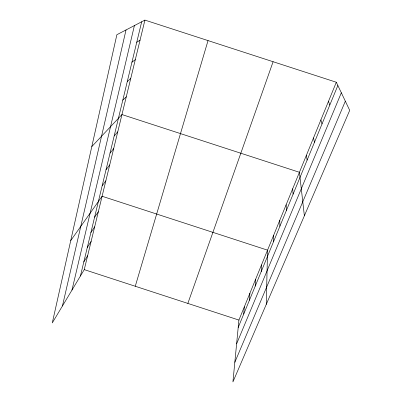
<?xml version="1.0" encoding="UTF-8"?>
<svg xmlns="http://www.w3.org/2000/svg" width="402" height="402" viewBox="0 0 402 402"><rect width="100%" height="100%" fill="white"/><g stroke="black" fill="none" stroke-linecap="round" stroke-linejoin="round"><path stroke-width="0.6" d="M273.551 241.632L273.571 235.436M266.28 304.339L267.546 250.155L102.098 196.256L70.742 240.577M261.225 271.561L261.501 264.908M255.23 286.123L255.627 279.259M249.396 300.289L249.903 293.229M243.718 314.073L244.336 306.826M336.308 82.244L238.914 320.072L232.929 381.9L349.71 110.349L336.308 82.244L144.926 20.1L116.876 34.713L52.29 322.906L84.259 269.621L144.926 20.1M62.436 305.997L126.027 29.949M71.963 290.118L134.404 25.582M80.425 276.013L141.68 21.793M135.268 286.264L208.035 40.592M187.845 303.415L273.104 61.722M238.195 327.489L337.856 85.495M236.607 343.851L341.333 92.782M234.828 362.277L345.338 101.178M83.822 261.918L87.641 255.722M87.314 247.436L91.108 241.451M90.897 232.552L94.676 226.793M94.586 217.251L98.334 211.733M102.163 185.809L105.852 180.81M106.053 169.654L109.711 164.941M110.058 153.036L113.681 148.619M114.178 135.931L117.761 131.836M91.807 146.584L121.957 114.56L299.43 172.292L304.369 215.779M122.791 100.173L126.283 96.781M127.298 81.48L130.735 78.47M131.941 62.199L135.318 59.602M136.735 42.316L140.047 40.155M84.259 269.621L238.914 320.072M328.479 101.364L329.811 105.033M320.886 119.902L322.012 123.967M313.52 137.886L314.454 142.318M306.374 155.343L307.123 160.122M292.691 188.754L293.103 194.156M286.139 204.754L286.4 210.437M279.767 220.306L279.882 226.256"/></g></svg>
